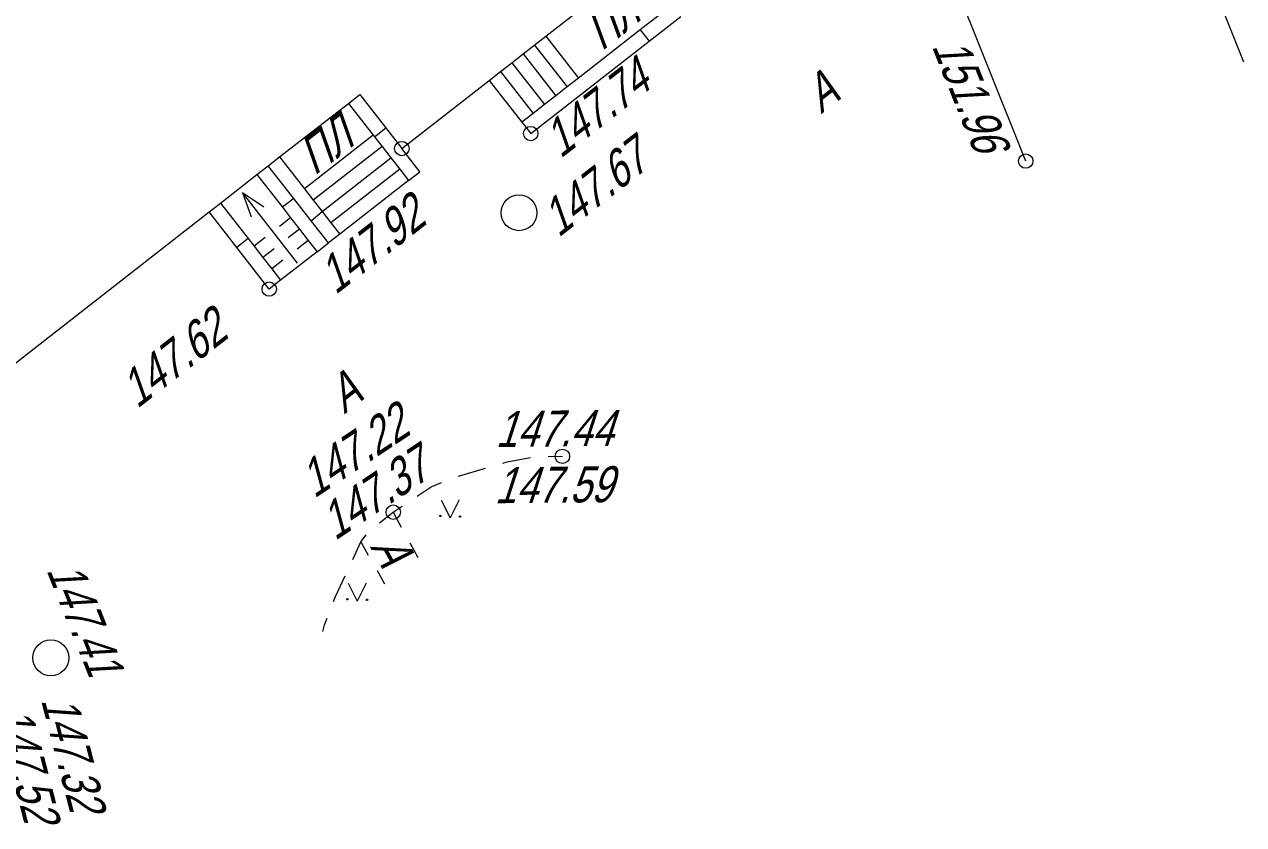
# Model space of a CAD drawing. Header units: metres. Extents: x 382 to 851, y 14083 to 14440.
# Drawn here: x 481.71 to 515.67, y 14104.02 to 14126.32 of the extents above; entities that cross this region are included whole.
import ezdxf
from ezdxf.enums import TextEntityAlignment as Align

# ---------------------------------------------------------------- set-up
doc = ezdxf.new("R2010")
doc.units = ezdxf.units.M
doc.header["$MEASUREMENT"] = 0
doc.linetypes.add('UP line', pattern=[1.5, 1, -0.5])
for name, color, linetype, lineweight in [('Бортовой камень', 7, 'Continuous', 25), ('Внутреннее заполнение', 7, 'Continuous', 25), ('Горизонтали', 7, 'Continuous', 25), ('Граница площадки', 7, 'Continuous', 25), ('Граница улицы', 7, 'Continuous', 25), ('Здания', 7, 'Continuous', 25), ('Колодцы', 7, 'Continuous', 25), ('Крыльца', 7, 'Continuous', 25), ('Леса и газоны', 7, 'Continuous', 25)]:
    doc.layers.add(name, color=color, linetype=linetype, lineweight=lineweight)
doc.styles.add('Style-RUSSIAN_1251 I 0.32289', font='RUSSIAN_1251.shx', dxfattribs={"oblique": 18.5})

# ---------------------------------------------------------------- blocks, each defined once
blk = doc.blocks.new('KOLOD_110')
at = {"layer": 'Колодцы', "color": 251, "linetype": 'Continuous', "lineweight": 9}
blk.add_arc((0, 0), 0.5, 0, 360, dxfattribs=at)
blk = doc.blocks.new('KOLOD_111')
at = {"layer": 'Колодцы', "color": 251, "linetype": 'Continuous', "lineweight": 9}
blk.add_arc((0, 0), 0.5, 0, 360, dxfattribs=at)
blk = doc.blocks.new('PIKET_542')
at = {"layer": 'Горизонтали', "color": 251, "linetype": 'Continuous', "lineweight": 9}
blk.add_arc((-0.00039, -0.0001), 0.2, 0, 359.999994, dxfattribs=at)
blk = doc.blocks.new('PIKET_543')
at = {"layer": 'Горизонтали', "color": 251, "linetype": 'Continuous', "lineweight": 9}
blk.add_arc((-0.0002, -0.00001), 0.2, 0, 359.999994, dxfattribs=at)
blk = doc.blocks.new('msdElementTypeLine_65')
at = {"layer": 'Внутреннее заполнение', "color": 251, "linetype": 'Continuous', "lineweight": 9}
for p, q in [((1.02, 0.795), (0.708, 0.552)), ((0.313, 0.244), (0.001, 0.001))]:
    blk.add_line(p, q, dxfattribs=at)
blk = doc.blocks.new('msdElementTypeLine_66')
at = {"layer": 'Внутреннее заполнение', "color": 251, "linetype": 'Continuous', "lineweight": 9}
for p, q in [((1.019, 0.795), (0.707, 0.551)), ((0.312, 0.244), (0, 0))]:
    blk.add_line(p, q, dxfattribs=at)
blk = doc.blocks.new('msdElementTypeLine_67')
at = {"layer": 'Внутреннее заполнение', "color": 251, "linetype": 'Continuous', "lineweight": 9}
for p, q in [((1.019, 0.795), (0.707, 0.552)), ((0.313, 0.244), (0, 0.001))]:
    blk.add_line(p, q, dxfattribs=at)
blk = doc.blocks.new('PIKET_545')
at = {"layer": 'Горизонтали', "color": 251, "linetype": 'Continuous', "lineweight": 9}
blk.add_arc((0.00037, 0.00032), 0.2, 0, 359.999994, dxfattribs=at)
blk = doc.blocks.new('msdElementTypeLineString_189')
at = {"layer": 'Граница площадки', "color": 251, "linetype": 'Continuous', "lineweight": 9}
for p, q in [((0, 1.267), (0.225, 0.853)), ((0.463, 0.414), (0.688, 0))]:
    blk.add_line(p, q, dxfattribs=at)
blk = doc.blocks.new('PIKET_551')
at = {"layer": 'Горизонтали', "color": 251, "linetype": 'Continuous', "lineweight": 9}
blk.add_arc((0, 0), 0.2, 0, 360, dxfattribs=at)
blk = doc.blocks.new('msdElementTypeLineString_195')
at = {"layer": 'Граница площадки', "color": 251, "linetype": 'Continuous', "lineweight": 9}
for p, q in [((0, 1.166), (0.204, 0.801)), ((0.448, 0.365), (0.652, 0))]:
    blk.add_line(p, q, dxfattribs=at)
blk = doc.blocks.new('msdElementTypeLineString_202')
at = {"layer": 'Бортовой камень', "color": 251, "linetype": 'Continuous', "lineweight": 9}
for p, q in [((6.282, 4.88), (6.675, 4.884)), ((3.78, 4.332), (4.534, 4.554))]:
    blk.add_line(p, q, dxfattribs=at)
at = {"layer": 'Бортовой камень', "color": 251, "linetype": 'Continuous', "lineweight": 9, "flags": 128}
for points in [[(5.014, 4.695), (5.132, 4.73), (5.784, 4.852)], [(2.63, 3.773), (3.021, 4.033), (3.312, 4.157)], [(1.579, 3.032), (1.963, 3.328), (2.214, 3.495)], [(0.835, 2.011), (1.064, 2.5), (1.212, 2.697)], [(0.3, 0.842), (0.352, 0.98), (0.623, 1.558)], [(0, 0.001), (0.052, 0.188), (0.123, 0.374)]]:
    blk.add_lwpolyline(points, dxfattribs=at)
blk = doc.blocks.new('PIKET_563')
at = {"layer": 'Горизонтали', "color": 251, "linetype": 'Continuous', "lineweight": 9}
blk.add_arc((0, 0), 0.2, 0, 360, dxfattribs=at)
blk = doc.blocks.new('GAZON_34')
at = {"layer": 'Леса и газоны', "color": 251, "linetype": 'Continuous', "lineweight": 9}
for p in [(-0.248, 0.499), (0.251, 0.502)]:
    blk.add_line(p, (0, 0), dxfattribs=at)
for centre in [(-0.276, 0.057), (0.279, 0.039)]:
    blk.add_arc(centre, 0.02, 0, 360, dxfattribs=at)
blk = doc.blocks.new('GAZON_35')
at = {"layer": 'Леса и газоны', "color": 251, "linetype": 'Continuous', "lineweight": 9}
for p in [(-0.248, 0.499), (0.251, 0.502)]:
    blk.add_line(p, (0, 0), dxfattribs=at)
for centre in [(-0.276, 0.057), (0.279, 0.039)]:
    blk.add_arc(centre, 0.02, 0, 360, dxfattribs=at)
blk = doc.blocks.new('STRELK_11')
at = {"layer": 'Крыльца', "color": 251, "linetype": 'Continuous', "lineweight": 9, "flags": 128}
for points in [[(0, 2.5), (-0.226, 1.815)], [(0, 0), (0, 2.5)], [(0, 2.5), (0.226, 1.815)]]:
    blk.add_lwpolyline(points, dxfattribs=at)
blk = doc.blocks.new('msdElementTypeLineString_221')
at = {"layer": 'Бортовой камень', "color": 251, "linetype": 'Continuous', "lineweight": 9}
for p, q in [((42.28, 34.737), (41.925, 34.727)), ((39.379, 33.45), (38.821, 33.011)), ((38.428, 32.702), (37.869, 32.263)), ((37.476, 31.954), (36.918, 31.515)), ((36.525, 31.206), (35.966, 30.767)), ((35.573, 30.458), (35.014, 30.02)), ((34.621, 29.711), (34.063, 29.272)), ((33.67, 28.963), (33.111, 28.524)), ((32.718, 28.215), (32.16, 27.776)), ((31.767, 27.467), (31.208, 27.028)), ((30.815, 26.719), (30.256, 26.28)), ((29.863, 25.971), (29.305, 25.532)), ((28.912, 25.223), (28.353, 24.784)), ((27.96, 24.475), (27.402, 24.036)), ((27.009, 23.727), (26.45, 23.288)), ((26.057, 22.979), (25.499, 22.54)), ((25.105, 22.231), (24.547, 21.792)), ((24.154, 21.483), (23.595, 21.044)), ((23.202, 20.735), (22.644, 20.296)), ((22.251, 19.987), (21.692, 19.548)), ((21.299, 19.239), (20.741, 18.8)), ((20.347, 18.491), (19.789, 18.052)), ((19.396, 17.743), (18.837, 17.304)), ((18.444, 16.995), (17.886, 16.556)), ((17.493, 16.247), (16.934, 15.808)), ((16.541, 15.499), (15.983, 15.06)), ((15.59, 14.751), (15.031, 14.312)), ((14.638, 14.003), (14.079, 13.564)), ((13.686, 13.255), (13.128, 12.817)), ((12.735, 12.508), (12.176, 12.069)), ((11.783, 11.76), (11.225, 11.321)), ((10.832, 11.012), (10.273, 10.573)), ((9.88, 10.264), (9.322, 9.825)), ((8.929, 9.515), (8.372, 9.074)), ((7.981, 8.763), (7.425, 8.321)), ((7.033, 8.01), (6.477, 7.568)), ((6.086, 7.257), (5.529, 6.815)), ((5.138, 6.504), (4.582, 6.062)), ((4.19, 5.751), (3.634, 5.309)), ((3.243, 4.998), (2.686, 4.556)), ((0.135, 0.35), (0.196, 0))]:
    blk.add_line(p, q, dxfattribs=at)
at = {"layer": 'Бортовой камень', "color": 251, "linetype": 'Continuous', "lineweight": 9, "flags": 128}
for points in [[(41.425, 34.713), (41.403, 34.712), (41.134, 34.606), (40.77, 34.443)], [(40.347, 34.176), (39.949, 33.901), (39.8, 33.781), (39.772, 33.759)], [(2.295, 4.245), (1.971, 3.988), (1.741, 3.8)], [(1.354, 3.483), (0.886, 3.1), (0.813, 3.025)], [(0.475, 2.658), (0.146, 2.071), (0.137, 2.035)], [(0.031, 1.548), (0.001, 1.117), (0.049, 0.842)]]:
    blk.add_lwpolyline(points, dxfattribs=at)
blk = doc.blocks.new('PIKET_702')
at = {"layer": 'Горизонтали', "color": 251, "linetype": 'Continuous', "lineweight": 9}
blk.add_arc((0, 0), 0.2, 0, 360, dxfattribs=at)

msp = doc.modelspace()

# ---------------------------------------------------------------- linework, layer by layer
at = {"layer": 'Внутреннее заполнение', "color": 251, "linetype": 'Continuous', "lineweight": 9}
for p, q in [((498.867, 14126.161), (499.113, 14125.846)), ((495.609, 14125.495), (496.517, 14124.33)), ((495.924, 14125.741), (496.833, 14124.576)), ((495.293, 14125.249), (496.202, 14124.084)), ((494.978, 14125.003), (495.886, 14123.838)), ((491.464, 14123.187), (491.78, 14123.433)), ((491.676, 14122.914), (489.76, 14121.421)), ((492.168, 14122.283), (490.252, 14120.79)), ((489.215, 14121.47), (488.899, 14121.224)), ((487.943, 14120.349), (487.628, 14120.103))]:
    msp.add_line(p, q, dxfattribs=at)
at = {"layer": 'Внутреннее заполнение', "color": 251, "linetype": 'Continuous', "lineweight": 9, "flags": 128}
msp.add_lwpolyline([(489.699, 14120.848), (490.011, 14121.1), (491.922, 14122.599)], dxfattribs=at)
at = {"layer": 'Здания', "color": 251, "linetype": 'Continuous', "lineweight": 9, "flags": 128}
for points in [[(509.604, 14122.509), (506.479, 14130.329), (506.406, 14130.512), (512.593, 14132.985), (515.673, 14125.278)], [(479.519, 14115.37), (486.858, 14121.091), (487.173, 14121.337), (488.192, 14122.131), (488.508, 14122.377), (488.823, 14122.623), (490.74, 14124.116), (491.055, 14124.362), (492.227, 14122.859), (494.662, 14124.758), (494.978, 14125.003), (495.293, 14125.249), (495.609, 14125.495), (496.24, 14125.987), (498.73, 14127.928), (499.046, 14128.175), (499.361, 14128.421), (499.677, 14128.666), (500, 14128.918)]]:
    msp.add_lwpolyline(points, dxfattribs=at)
at = {"layer": 'Крыльца', "color": 251, "linetype": 'Continuous', "lineweight": 9}
for p, q in [((491.43, 14123.23), (489.514, 14121.736)), ((492.414, 14121.968), (490.498, 14120.474)), ((489.867, 14119.983), (488.848, 14119.188))]:
    msp.add_line(p, q, dxfattribs=at)
at = {"layer": 'Крыльца', "color": 251, "linetype": 'Continuous', "lineweight": 9, "flags": 128}
for points in [[(500, 14127.045), (499.954, 14127.009), (499.639, 14126.763), (498.867, 14126.161), (497.148, 14124.822), (496.833, 14124.576), (496.517, 14124.33), (496.202, 14124.084), (495.886, 14123.838), (495.571, 14123.592), (495.817, 14123.277), (499.113, 14125.846), (500, 14126.538)], [(496.24, 14125.987), (497.148, 14124.822)], [(494.662, 14124.758), (495.571, 14123.592)], [(490.74, 14124.116), (491.43, 14123.23), (491.464, 14123.187), (491.676, 14122.914), (491.922, 14122.599), (492.168, 14122.283), (492.414, 14121.968), (492.73, 14122.214), (492.227, 14122.859)], [(488.823, 14122.623), (489.514, 14121.736), (489.76, 14121.421), (490.011, 14121.1), (490.252, 14120.79), (490.498, 14120.474), (490.182, 14120.229), (489.699, 14120.848), (489.215, 14121.47), (488.508, 14122.377)], [(488.192, 14122.131), (488.899, 14121.224), (489.129, 14120.929), (489.375, 14120.614), (489.621, 14120.298), (489.867, 14119.983), (490.182, 14120.229)], [(487.173, 14121.337), (487.943, 14120.349), (488.11, 14120.135), (488.356, 14119.819), (488.602, 14119.504), (488.848, 14119.188), (488.532, 14118.942), (486.858, 14121.091)]]:
    msp.add_lwpolyline(points, dxfattribs=at)

# ---------------------------------------------------------------- block references
at = {"layer": 'Бортовой камень', "color": 251, "linetype": 'Continuous', "lineweight": 9}
for name, p in [('msdElementTypeLineString_221', (453.938, 14115.237)), ('msdElementTypeLineString_202', (490.024, 14109.4))]:
    msp.add_blockref(name, p, dxfattribs=at)
at = {"layer": 'Внутреннее заполнение', "color": 251, "linetype": 'Continuous', "lineweight": 9}
for name, p in [('msdElementTypeLine_67', (488.11, 14120.134)), ('msdElementTypeLine_66', (488.356, 14119.819)), ('msdElementTypeLine_65', (488.601, 14119.503))]:
    msp.add_blockref(name, p, dxfattribs=at)
at = {"layer": 'Горизонтали', "color": 251, "linetype": 'Continuous', "lineweight": 9}
for name, p in [('PIKET_542', (495.817, 14123.277)), ('PIKET_543', (492.227, 14122.859)), ('PIKET_702', (509.604, 14122.509)), ('PIKET_545', (488.532, 14118.942)), ('PIKET_563', (496.699, 14114.284)), ('PIKET_551', (491.987, 14112.728))]:
    msp.add_blockref(name, p, dxfattribs=at)
at = {"layer": 'Граница площадки', "color": 251, "linetype": 'Continuous', "lineweight": 9}
for name, p in [('msdElementTypeLineString_189', (491.987, 14111.461)), ('msdElementTypeLineString_195', (491.088, 14110.734))]:
    msp.add_blockref(name, p, dxfattribs=at)
at = {"layer": 'Колодцы', "color": 251, "linetype": 'Continuous', "lineweight": 9}
for name, p in [('KOLOD_111', (495.49, 14121.07)), ('KOLOD_110', (482.45, 14108.67))]:
    msp.add_blockref(name, p, dxfattribs=at)
at = {"layer": 'Крыльца', "color": 251, "linetype": 'Continuous', "lineweight": 9, "rotation": 37.93514758565416}
msp.add_blockref('STRELK_11', (489.324, 14119.662), dxfattribs=at)
at = {"layer": 'Леса и газоны', "color": 251, "linetype": 'Continuous', "lineweight": 9}
for name, p in [('GAZON_34', (493.572, 14112.567)), ('GAZON_35', (490.981, 14110.247))]:
    msp.add_blockref(name, p, dxfattribs=at)

# ---------------------------------------------------------------- texts
at = {"layer": 'Горизонтали', "color": 251, "linetype": 'Continuous', "lineweight": 9, "style": 'Style-RUSSIAN_1251 I 0.32289', "oblique": 18.5}
for s, rotation, width, p in [('147.74', 37.9351, 0.799996, (496.645, 14122.566)), ('151.96', 291.7817, 0.8, (506.98, 14125.717)), ('147.92', 37.9351, 0.799996, (490.374, 14118.767)), ('147.62', 37.9351, 0.799996, (484.854, 14115.597)), ('147.22', 33.6986, 0.8, (489.785, 14113.099)), ('147.44', 0.558, 0.8, (494.835, 14114.543)), ('147.37', 33.6986, 0.8, (490.363, 14111.922)), ('147.59', 0.558, 0.8, (494.809, 14112.976))]:
    msp.add_text(s, height=1, rotation=rotation, dxfattribs=dict(at, width=width)).set_placement(p)
at = {"layer": 'Горизонтали', "color": 251, "linetype": 'Continuous', "lineweight": 9, "style": 'Style-RUSSIAN_1251 I 0.32289', "oblique": 18.5, "width": 0.799996}
for s, p in [('147.52', (481.385, 14107.318)), ('147.32', (482.658, 14107.624))]:
    msp.add_text(s, height=1, rotation=284.5054, dxfattribs=at).set_placement(p, align=Align.MIDDLE_LEFT)
at = {"layer": 'Граница площадки', "color": 251, "linetype": 'UP line', "lineweight": 9, "style": 'Style-RUSSIAN_1251 I 0.32289', "oblique": 18.5, "width": 0.799996}
msp.add_text('А', height=1, rotation=299.2124, dxfattribs=at).set_placement((491.332, 14111.766))
at = {"layer": 'Граница улицы', "color": 251, "linetype": 'Continuous', "lineweight": 9, "style": 'Style-RUSSIAN_1251 I 0.32289', "oblique": 18.5, "width": 0.799996}
for p in [(503.905, 14123.812), (490.625, 14115.448)]:
    msp.add_text('А', height=1, rotation=37.9351, dxfattribs=at).set_placement(p)
at = {"layer": 'Колодцы', "color": 251, "linetype": 'Continuous', "lineweight": 9, "style": 'Style-RUSSIAN_1251 I 0.32289', "oblique": 18.5, "width": 0.799996}
for s, rotation, p in [('147.67', 37.9351, (496.589, 14120.364)), ('147.41', 291.7588, (482.32, 14111.121))]:
    msp.add_text(s, height=1, rotation=rotation, dxfattribs=at).set_placement(p)
at = {"layer": 'Крыльца', "color": 251, "linetype": 'Continuous', "lineweight": 9, "style": 'Style-RUSSIAN_1251 I 0.32289', "oblique": 18.5, "width": 0.799996}
for rotation, p in [(38.7295, (497.797, 14125.558)), (37.9351, (489.798, 14122.089))]:
    msp.add_text('ПЛ', height=1, rotation=rotation, dxfattribs=at).set_placement(p)

doc.saveas('drawing.dxf')
